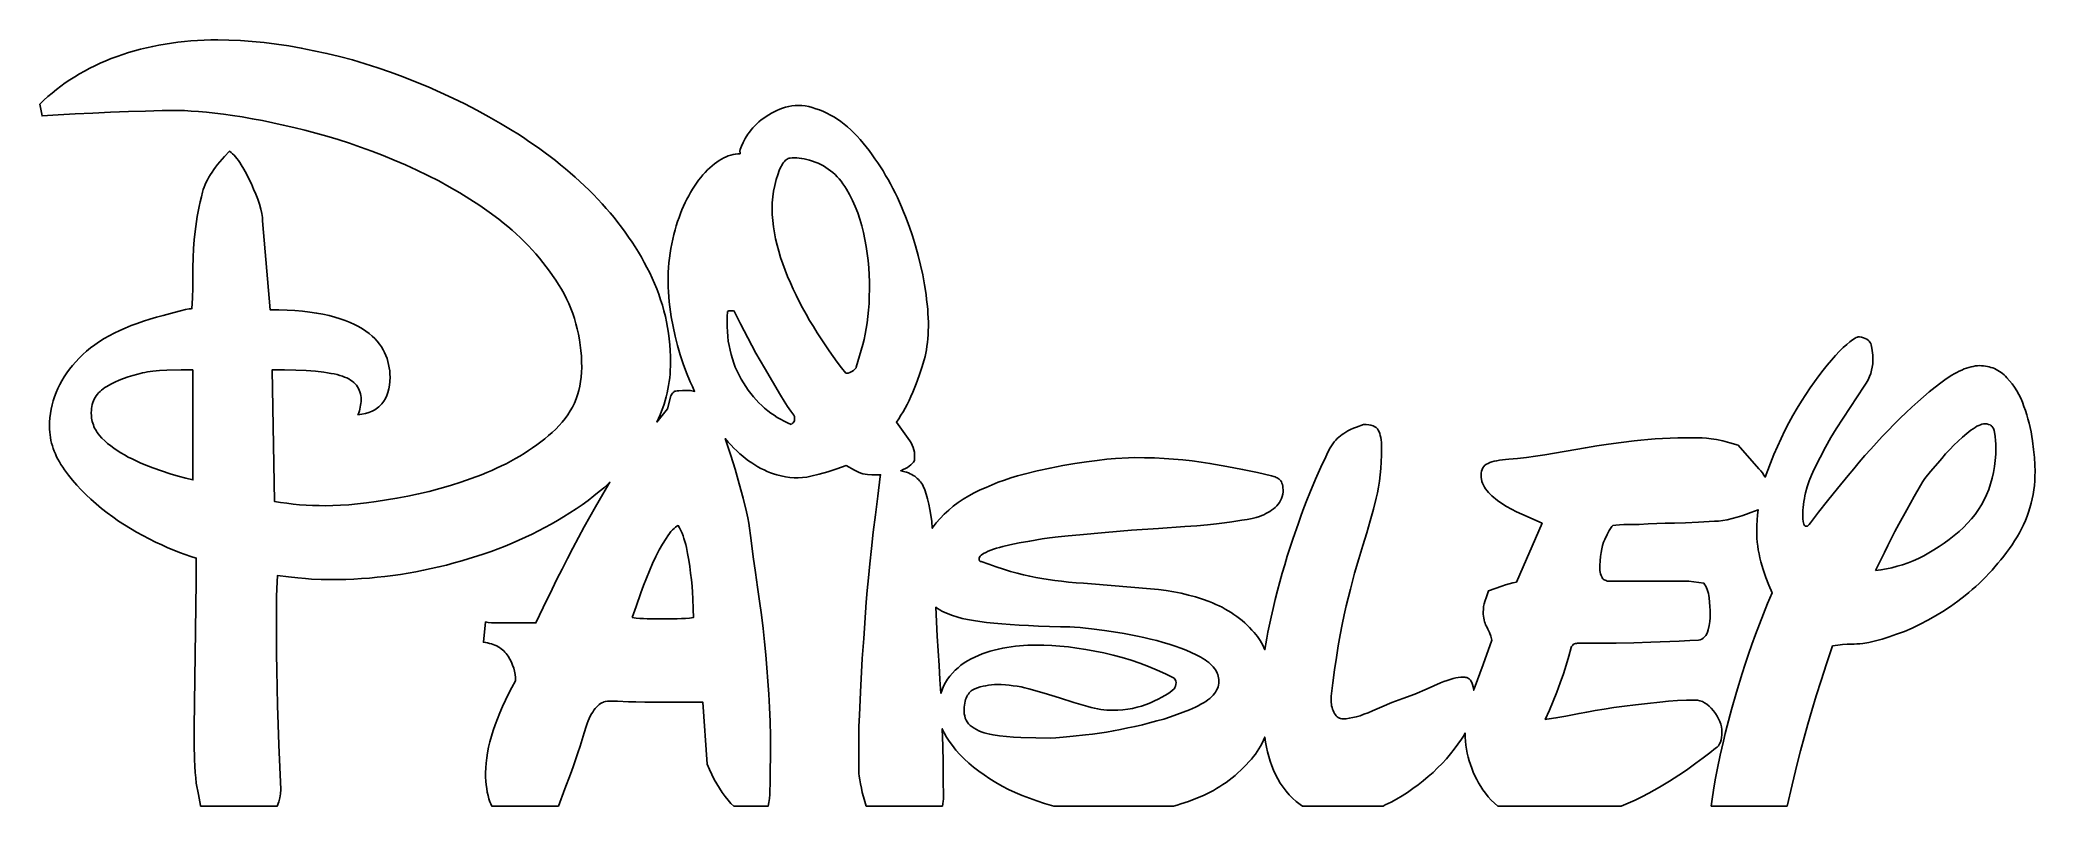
# Model space of a CAD drawing. Extents: x 26 to 199, y 21 to 88.
import ezdxf

# ---------------------------------------------------------------- set-up
doc = ezdxf.new("R2010")
doc.units = 0
doc.layers.add('CAMADA_1', color=18, linetype='CONTINUOUS')

msp = doc.modelspace()

# ---------------------------------------------------------------- linework, layer by layer
at = {"layer": 'CAMADA_1'}
for points in [[(39.58, 21.47), (39.57, 21.51), (39.39, 22.47), (39.2, 23.47), (39.16, 23.91), (39.12, 24.4), (39.09, 24.93), (39.06, 25.52), (39.03, 26.82), (39.02, 28.31), (39.2, 40.99), (39.2, 43.04), (38.73, 43.18), (38.25, 43.35), (37.75, 43.53), (37.25, 43.73), (36.73, 43.95), (36.2, 44.19), (35.66, 44.44), (35.1, 44.71), (34.55, 45), (34, 45.3), (33.47, 45.61), (32.95, 45.94), (32.43, 46.27), (31.93, 46.63), (31.44, 46.99), (30.96, 47.37), (30.49, 47.76), (30.04, 48.16), (29.61, 48.56), (29.2, 48.98), (28.8, 49.4), (28.43, 49.83), (28.08, 50.27), (27.74, 50.72), (27.58, 50.95), (27.43, 51.18), (27.3, 51.41), (27.17, 51.64), (27.05, 51.87), (26.95, 52.11), (26.85, 52.34), (26.76, 52.58), (26.69, 52.81), (26.62, 53.05), (26.56, 53.29), (26.52, 53.53), (26.48, 53.77), (26.46, 54.01), (26.44, 54.25), (26.44, 54.5), (26.44, 54.88), (26.47, 55.26), (26.52, 55.63), (26.58, 56), (26.66, 56.37), (26.76, 56.73), (26.87, 57.09), (27.01, 57.44), (27.16, 57.79), (27.33, 58.14), (27.51, 58.48), (27.72, 58.82), (27.94, 59.16), (28.18, 59.49), (28.44, 59.81), (28.72, 60.13), (29.01, 60.45), (29.33, 60.76), (29.66, 61.05), (30.01, 61.34), (30.39, 61.61), (30.78, 61.88), (31.19, 62.14), (31.62, 62.38), (32.07, 62.62), (32.54, 62.85), (33.03, 63.06), (33.53, 63.27), (34.06, 63.47), (34.6, 63.66), (35.17, 63.83), (35.75, 64), (36.33, 64.15), (37.29, 64.42), (37.82, 64.56), (38.26, 64.67), (38.59, 64.73), (38.72, 64.74), (38.83, 64.75), (38.87, 65.67), (38.9, 66.58), (38.92, 67.46), (38.92, 68.34), (38.93, 69.18), (38.97, 69.98), (39.03, 70.74), (39.11, 71.46), (39.16, 71.9), (39.22, 72.34), (39.29, 72.77), (39.37, 73.2), (39.45, 73.63), (39.55, 74.06), (39.65, 74.48), (39.76, 74.9), (39.82, 75.11), (39.9, 75.33), (39.99, 75.54), (40.08, 75.75), (40.19, 75.97), (40.31, 76.19), (40.44, 76.41), (40.58, 76.63), (40.73, 76.85), (40.89, 77.07), (41.06, 77.3), (41.25, 77.53), (41.65, 77.98), (42.09, 78.45), (42.23, 78.35), (42.36, 78.23), (42.5, 78.11), (42.63, 77.97), (42.75, 77.82), (42.88, 77.65), (43, 77.47), (43.12, 77.28), (43.35, 76.88), (43.57, 76.47), (43.79, 76.04), (44, 75.6), (44.2, 75.16), (44.39, 74.72), (44.55, 74.28), (44.7, 73.83), (44.82, 73.41), (44.91, 73.03), (44.96, 72.69), (44.98, 72.53), (44.98, 72.39), (45.63, 64.65), (46.38, 64.65), (47.11, 64.62), (47.79, 64.58), (48.45, 64.53), (49.08, 64.45), (49.67, 64.37), (50.23, 64.26), (50.76, 64.14), (51.26, 64.01), (51.73, 63.87), (52.17, 63.71), (52.59, 63.55), (52.97, 63.37), (53.33, 63.19), (53.67, 63), (53.97, 62.79), (54.25, 62.58), (54.51, 62.36), (54.75, 62.14), (54.96, 61.91), (55.15, 61.67), (55.33, 61.43), (55.47, 61.18), (55.6, 60.93), (55.71, 60.67), (55.81, 60.41), (55.89, 60.15), (55.95, 59.88), (56, 59.61), (56.04, 59.34), (56.06, 59.06), (56.07, 58.78), (56.06, 58.42), (56.02, 58.08), (55.97, 57.76), (55.89, 57.46), (55.8, 57.18), (55.68, 56.93), (55.53, 56.69), (55.45, 56.58), (55.37, 56.48), (55.28, 56.38), (55.18, 56.28), (55.08, 56.2), (54.98, 56.11), (54.75, 55.96), (54.5, 55.83), (54.22, 55.72), (53.93, 55.63), (53.61, 55.57), (53.27, 55.52), (53.34, 55.69), (53.4, 55.85), (53.44, 56.01), (53.48, 56.17), (53.51, 56.34), (53.53, 56.5), (53.55, 56.66), (53.55, 56.83), (53.55, 57.01), (53.53, 57.19), (53.49, 57.35), (53.45, 57.51), (53.39, 57.67), (53.32, 57.81), (53.24, 57.95), (53.14, 58.08), (53.04, 58.21), (52.92, 58.33), (52.78, 58.44), (52.64, 58.54), (52.48, 58.63), (52.3, 58.72), (52.12, 58.8), (51.92, 58.88), (51.71, 58.94), (51.47, 59.01), (51.21, 59.07), (50.93, 59.12), (50.62, 59.17), (50.3, 59.22), (49.58, 59.3), (48.77, 59.36), (47.88, 59.4), (46.89, 59.43), (45.82, 59.44), (46, 47.97), (46.54, 47.89), (47.09, 47.81), (47.64, 47.75), (48.19, 47.69), (48.76, 47.65), (49.32, 47.63), (49.9, 47.61), (50.48, 47.6), (51.1, 47.61), (51.77, 47.64), (52.48, 47.69), (53.24, 47.76), (54.03, 47.86), (54.87, 47.97), (55.75, 48.1), (56.67, 48.25), (57.61, 48.43), (58.55, 48.63), (59.48, 48.85), (60.4, 49.09), (61.32, 49.36), (62.23, 49.65), (63.14, 49.97), (64.04, 50.3), (64.48, 50.48), (64.92, 50.67), (65.34, 50.86), (65.77, 51.06), (66.18, 51.26), (66.58, 51.48), (66.98, 51.7), (67.37, 51.92), (67.75, 52.16), (68.12, 52.4), (68.48, 52.64), (68.84, 52.9), (69.19, 53.16), (69.53, 53.43), (69.86, 53.7), (70.19, 53.98), (70.5, 54.27), (70.79, 54.57), (71.06, 54.88), (71.31, 55.19), (71.54, 55.52), (71.75, 55.85), (71.94, 56.19), (72.11, 56.54), (72.26, 56.89), (72.39, 57.26), (72.5, 57.63), (72.59, 58.01), (72.66, 58.4), (72.71, 58.8), (72.74, 59.21), (72.75, 59.62), (72.74, 60.12), (72.72, 60.61), (72.68, 61.1), (72.62, 61.58), (72.55, 62.05), (72.47, 62.52), (72.36, 62.98), (72.25, 63.43), (72.11, 63.88), (71.97, 64.32), (71.8, 64.76), (71.62, 65.19), (71.43, 65.61), (71.21, 66.03), (70.99, 66.44), (70.74, 66.84), (70.49, 67.24), (70.22, 67.64), (69.95, 68.02), (69.67, 68.4), (69.37, 68.78), (69.07, 69.15), (68.76, 69.51), (68.44, 69.87), (68.11, 70.22), (67.77, 70.57), (67.42, 70.91), (67.06, 71.25), (66.69, 71.58), (66.31, 71.9), (65.92, 72.22), (65.53, 72.53), (64.71, 73.14), (63.88, 73.72), (63.02, 74.29), (62.14, 74.83), (61.23, 75.36), (60.31, 75.87), (59.37, 76.35), (58.4, 76.81), (57.42, 77.26), (56.44, 77.68), (55.46, 78.08), (54.48, 78.46), (53.51, 78.81), (52.53, 79.15), (51.55, 79.46), (50.57, 79.75), (49.6, 80.02), (48.64, 80.27), (47.7, 80.51), (46.77, 80.73), (45.86, 80.93), (44.96, 81.11), (44.08, 81.28), (43.21, 81.43), (42.37, 81.56), (41.57, 81.67), (40.81, 81.77), (40.09, 81.85), (39.41, 81.91), (38.77, 81.95), (38.17, 81.98), (37.62, 81.99), (36.24, 81.98), (34.8, 81.95), (33.3, 81.91), (31.75, 81.85), (30.19, 81.77), (28.67, 81.7), (27.2, 81.61), (25.78, 81.52), (25.6, 82.55), (25.94, 82.88), (26.29, 83.2), (26.66, 83.51), (27.03, 83.82), (27.41, 84.11), (27.81, 84.4), (28.21, 84.67), (28.63, 84.93), (29.05, 85.19), (29.48, 85.43), (29.93, 85.67), (30.38, 85.89), (30.85, 86.11), (31.33, 86.31), (31.81, 86.51), (32.31, 86.69), (32.81, 86.87), (33.32, 87.03), (33.84, 87.18), (34.36, 87.32), (34.88, 87.45), (35.42, 87.57), (35.96, 87.68), (36.5, 87.78), (37.05, 87.86), (37.61, 87.93), (38.17, 88), (38.74, 88.05), (39.31, 88.09), (39.89, 88.11), (40.47, 88.13), (41.07, 88.14), (42.05, 88.12), (43.06, 88.08), (44.08, 88.01), (45.12, 87.9), (46.18, 87.77), (47.25, 87.61), (48.34, 87.42), (49.45, 87.2), (50.57, 86.96), (51.68, 86.69), (52.79, 86.39), (53.9, 86.06), (55.01, 85.71), (56.11, 85.34), (57.21, 84.93), (58.3, 84.5), (59.39, 84.05), (60.47, 83.57), (61.54, 83.08), (62.59, 82.56), (63.63, 82.02), (64.66, 81.45), (65.68, 80.87), (66.69, 80.26), (67.19, 79.95), (67.68, 79.63), (68.16, 79.31), (68.64, 78.99), (69.1, 78.66), (69.57, 78.32), (70.02, 77.98), (70.47, 77.63), (70.9, 77.28), (71.34, 76.92), (71.76, 76.56), (72.18, 76.19), (72.59, 75.82), (72.99, 75.44), (73.39, 75.06), (73.77, 74.67), (74.15, 74.28), (74.52, 73.88), (74.88, 73.48), (75.23, 73.08), (75.57, 72.67), (75.9, 72.25), (76.22, 71.83), (76.53, 71.41), (76.83, 70.98), (77.13, 70.55), (77.41, 70.12), (77.68, 69.67), (77.94, 69.23), (78.19, 68.78), (78.43, 68.33), (78.67, 67.87), (78.89, 67.41), (79.09, 66.94), (79.28, 66.47), (79.46, 66), (79.62, 65.53), (79.77, 65.05), (79.91, 64.57), (80.03, 64.08), (80.13, 63.6), (80.23, 63.1), (80.3, 62.61), (80.37, 62.11), (80.42, 61.61), (80.45, 61.11), (80.48, 60.6), (80.48, 60.09), (80.48, 59.75), (80.46, 59.41), (80.44, 59.07), (80.41, 58.74), (80.37, 58.4), (80.31, 58.07), (80.25, 57.75), (80.18, 57.42), (80.1, 57.09), (80.02, 56.77), (79.92, 56.45), (79.81, 56.13), (79.69, 55.82), (79.57, 55.5), (79.43, 55.19), (79.29, 54.88), (80.23, 56.04), (80.51, 57.15), (80.6, 57.32), (80.65, 57.39), (80.71, 57.45), (80.76, 57.49), (80.81, 57.53), (80.87, 57.56), (80.93, 57.57), (81.05, 57.59), (81.2, 57.61), (81.53, 57.62), (82.09, 57.62), (82.22, 57.62), (82.34, 57.6), (82.46, 57.58), (82.58, 57.55), (82.39, 57.97), (82.2, 58.39), (81.88, 59.16), (81.59, 59.94), (81.33, 60.73), (81.1, 61.54), (80.89, 62.36), (80.7, 63.2), (80.55, 64.04), (80.42, 64.91), (80.37, 65.34), (80.33, 65.77), (80.29, 66.2), (80.27, 66.63), (80.27, 67.05), (80.27, 67.48), (80.28, 67.9), (80.3, 68.32), (80.34, 68.74), (80.38, 69.15), (80.44, 69.57), (80.5, 69.98), (80.58, 70.39), (80.67, 70.8), (80.77, 71.2), (80.88, 71.61), (80.98, 71.97), (81.1, 72.33), (81.22, 72.68), (81.34, 73.02), (81.47, 73.35), (81.61, 73.67), (81.75, 73.98), (81.9, 74.28), (82.06, 74.58), (82.22, 74.86), (82.38, 75.14), (82.56, 75.41), (82.73, 75.67), (82.92, 75.92), (83.11, 76.16), (83.3, 76.39), (83.5, 76.61), (83.7, 76.82), (83.9, 77.01), (84.1, 77.19), (84.3, 77.35), (84.5, 77.5), (84.7, 77.64), (84.91, 77.76), (85.11, 77.87), (85.31, 77.96), (85.51, 78.04), (85.72, 78.11), (85.92, 78.16), (86.13, 78.2), (86.33, 78.22), (86.54, 78.23), (86.55, 78.31), (86.55, 78.35), (86.53, 78.38), (86.52, 78.41), (86.52, 78.46), (86.55, 78.61), (86.6, 78.75), (86.65, 78.9), (86.8, 79.21), (86.98, 79.55), (87.22, 79.93), (87.35, 80.12), (87.49, 80.3), (87.65, 80.49), (87.82, 80.66), (87.99, 80.84), (88.18, 81.01), (88.38, 81.17), (88.59, 81.33), (88.8, 81.48), (89.03, 81.62), (89.26, 81.76), (89.49, 81.88), (89.74, 82), (89.99, 82.1), (90.24, 82.2), (90.5, 82.28), (90.77, 82.35), (91.05, 82.4), (91.33, 82.43), (91.62, 82.44), (91.91, 82.43), (92.21, 82.39), (92.51, 82.33), (92.82, 82.25), (93.14, 82.15), (93.46, 82.04), (93.78, 81.91), (94.09, 81.76), (94.4, 81.6), (94.7, 81.43), (95, 81.23), (95.29, 81.03), (95.59, 80.81), (95.87, 80.57), (96.16, 80.32), (96.44, 80.05), (96.71, 79.77), (96.98, 79.47), (97.25, 79.16), (97.52, 78.83), (97.77, 78.5), (98.03, 78.15), (98.27, 77.8), (98.51, 77.45), (98.75, 77.09), (98.98, 76.73), (99.2, 76.35), (99.42, 75.98), (99.63, 75.6), (99.83, 75.21), (100.03, 74.82), (100.22, 74.42), (100.4, 74.02), (100.58, 73.61), (100.76, 73.19), (100.93, 72.78), (101.24, 71.93), (101.53, 71.08), (101.79, 70.23), (102.03, 69.38), (102.24, 68.53), (102.43, 67.68), (102.58, 66.82), (102.72, 65.97), (102.77, 65.54), (102.82, 65.13), (102.86, 64.72), (102.88, 64.33), (102.9, 63.94), (102.92, 63.56), (102.92, 63.19), (102.91, 62.83), (102.9, 62.48), (102.88, 62.14), (102.84, 61.81), (102.8, 61.49), (102.75, 61.18), (102.7, 60.88), (102.63, 60.58), (102.55, 60.3), (102.35, 59.62), (102.11, 58.92), (101.85, 58.21), (101.56, 57.48), (101.4, 57.12), (101.24, 56.77), (101.07, 56.42), (100.9, 56.09), (100.72, 55.77), (100.53, 55.47), (100.34, 55.17), (100.14, 54.88), (101.32, 53.24), (101.43, 53.06), (101.52, 52.88), (101.6, 52.68), (101.66, 52.47), (101.7, 52.25), (101.72, 52.02), (101.72, 51.78), (101.7, 51.53), (101.62, 51.4), (101.51, 51.27), (101.39, 51.15), (101.25, 51.04), (101.1, 50.94), (100.92, 50.84), (100.73, 50.74), (100.52, 50.65), (100.87, 50.56), (101.03, 50.51), (101.19, 50.45), (101.34, 50.38), (101.48, 50.31), (101.61, 50.24), (101.74, 50.16), (101.85, 50.07), (101.96, 49.98), (102.07, 49.88), (102.16, 49.78), (102.25, 49.67), (102.33, 49.56), (102.4, 49.44), (102.46, 49.31), (102.6, 48.97), (102.74, 48.6), (102.85, 48.19), (102.96, 47.75), (103.06, 47.28), (103.14, 46.77), (103.21, 46.22), (103.26, 45.64), (103.43, 45.88), (103.61, 46.11), (103.95, 46.5), (104.3, 46.86), (104.69, 47.22), (105.09, 47.55), (105.51, 47.87), (105.96, 48.17), (106.43, 48.45), (106.92, 48.72), (107.42, 48.97), (107.94, 49.2), (108.47, 49.43), (109, 49.64), (109.55, 49.83), (110.11, 50.02), (110.67, 50.19), (111.25, 50.35), (112.4, 50.63), (113.52, 50.88), (114.61, 51.1), (115.68, 51.28), (116.68, 51.43), (117.61, 51.55), (118.45, 51.64), (119.22, 51.7), (120.35, 51.77), (120.85, 51.79), (121.72, 51.78), (122.59, 51.76), (123.43, 51.72), (124.26, 51.66), (125.07, 51.59), (125.87, 51.5), (126.65, 51.4), (127.42, 51.28), (128.89, 51.02), (130.27, 50.76), (131.57, 50.48), (132.78, 50.21), (133, 50.15), (133.1, 50.11), (133.19, 50.07), (133.28, 50.02), (133.37, 49.96), (133.45, 49.9), (133.52, 49.84), (133.59, 49.76), (133.64, 49.67), (133.69, 49.56), (133.73, 49.44), (133.76, 49.3), (133.78, 49.15), (133.8, 48.99), (133.8, 48.81), (133.77, 48.61), (133.72, 48.41), (133.66, 48.23), (133.58, 48.05), (133.48, 47.89), (133.37, 47.74), (133.24, 47.59), (133.1, 47.46), (132.95, 47.33), (132.79, 47.22), (132.63, 47.11), (132.46, 47), (132.29, 46.91), (132.11, 46.82), (131.93, 46.74), (131.75, 46.67), (131.44, 46.58), (131.09, 46.49), (130.68, 46.41), (130.21, 46.34), (129.34, 46.21), (128.68, 46.11), (128.01, 46.02), (127.21, 45.93), (126.28, 45.85), (125.23, 45.78), (122.96, 45.63), (120.61, 45.46), (118.3, 45.27), (116.1, 45.08), (115.09, 44.99), (114.21, 44.9), (113.46, 44.8), (112.83, 44.71), (111.74, 44.53), (110.81, 44.36), (110.02, 44.2), (109.39, 44.06), (109.11, 43.98), (108.85, 43.91), (108.6, 43.82), (108.36, 43.73), (108.13, 43.64), (107.92, 43.53), (107.71, 43.43), (107.52, 43.31), (107.44, 43.22), (107.38, 43.13), (107.35, 43.03), (107.34, 42.94), (107.35, 42.86), (107.36, 42.83), (107.38, 42.8), (107.41, 42.78), (107.44, 42.76), (107.52, 42.75), (108.19, 42.51), (108.83, 42.28), (109.46, 42.08), (110.06, 41.89), (110.65, 41.73), (111.21, 41.58), (111.75, 41.46), (112.27, 41.36), (112.8, 41.27), (113.35, 41.18), (113.92, 41.1), (114.51, 41.03), (115.13, 40.96), (115.77, 40.9), (116.43, 40.85), (117.12, 40.8), (122.25, 40.38), (122.94, 40.31), (123.61, 40.22), (124.28, 40.11), (124.92, 39.98), (125.56, 39.83), (126.18, 39.66), (126.78, 39.47), (127.37, 39.26), (127.66, 39.14), (127.94, 39.02), (128.22, 38.89), (128.49, 38.76), (128.75, 38.61), (129.01, 38.46), (129.27, 38.31), (129.51, 38.14), (129.76, 37.97), (129.99, 37.79), (130.22, 37.6), (130.45, 37.41), (130.66, 37.21), (130.88, 37), (131.08, 36.78), (131.28, 36.56), (131.42, 36.39), (131.56, 36.22), (131.68, 36.04), (131.8, 35.86), (131.91, 35.67), (132.02, 35.48), (132.12, 35.27), (132.21, 35.07), (132.29, 35.57), (132.38, 36.08), (132.47, 36.59), (132.58, 37.12), (132.75, 37.9), (132.92, 38.67), (133.11, 39.44), (133.3, 40.21), (133.5, 40.97), (133.72, 41.72), (133.93, 42.47), (134.16, 43.22), (134.64, 44.68), (135.12, 46.09), (135.36, 46.77), (135.61, 47.43), (135.87, 48.08), (136.12, 48.72), (136.62, 49.91), (137.08, 50.96), (137.5, 51.86), (137.7, 52.27), (137.89, 52.63), (138.01, 52.81), (138.13, 52.99), (138.25, 53.15), (138.38, 53.3), (138.51, 53.44), (138.64, 53.57), (138.78, 53.69), (138.92, 53.8), (139.07, 53.9), (139.24, 54.01), (139.44, 54.12), (139.66, 54.23), (139.91, 54.34), (140.17, 54.45), (140.78, 54.68), (141.02, 54.68), (141.25, 54.65), (141.44, 54.61), (141.62, 54.56), (141.77, 54.48), (141.9, 54.4), (142, 54.29), (142.08, 54.17), (142.15, 54.04), (142.21, 53.88), (142.25, 53.71), (142.29, 53.53), (142.32, 53.33), (142.35, 53.11), (142.36, 52.88), (142.36, 52.63), (142.36, 52.01), (142.33, 51.42), (142.3, 50.84), (142.25, 50.28), (142.18, 49.74), (142.1, 49.23), (142.01, 48.73), (141.9, 48.25), (141.65, 47.3), (141.37, 46.3), (141.07, 45.25), (140.73, 44.15), (140.38, 42.99), (140.02, 41.72), (139.66, 40.35), (139.29, 38.89), (139.11, 38.1), (138.93, 37.26), (138.76, 36.36), (138.59, 35.41), (138.43, 34.39), (138.28, 33.32), (138.13, 32.2), (137.98, 31.02), (137.98, 30.64), (137.99, 30.48), (138, 30.33), (138.02, 30.18), (138.05, 30.04), (138.09, 29.9), (138.14, 29.77), (138.2, 29.64), (138.26, 29.52), (138.34, 29.41), (138.42, 29.32), (138.5, 29.24), (138.59, 29.17), (138.69, 29.12), (138.79, 29.09), (138.9, 29.07), (139.01, 29.06), (139.27, 29.07), (139.55, 29.1), (139.85, 29.16), (140.16, 29.23), (140.49, 29.33), (140.83, 29.45), (141.2, 29.59), (141.57, 29.76), (142.38, 30.11), (143.26, 30.47), (144.22, 30.83), (145.25, 31.2), (146.32, 31.68), (147.49, 32.18), (147.78, 32.3), (148.07, 32.4), (148.33, 32.49), (148.58, 32.56), (148.82, 32.62), (149.04, 32.66), (149.25, 32.68), (149.45, 32.69), (149.62, 32.68), (149.7, 32.66), (149.78, 32.64), (149.85, 32.61), (149.92, 32.57), (149.98, 32.53), (150.04, 32.48), (150.09, 32.43), (150.14, 32.36), (150.22, 32.22), (150.29, 32.05), (150.33, 31.85), (150.38, 31.55), (150.42, 31.67), (151.2, 33.78), (151.96, 35.91), (151.86, 36.26), (151.75, 36.58), (151.62, 36.87), (151.49, 37.12), (151.42, 37.24), (151.37, 37.37), (151.32, 37.51), (151.28, 37.66), (151.25, 37.81), (151.23, 37.98), (151.21, 38.15), (151.21, 38.33), (151.22, 38.6), (151.24, 38.84), (151.29, 39.07), (151.35, 39.26), (151.5, 39.68), (151.68, 40.2), (152.25, 40.39), (152.84, 40.61), (153.15, 40.72), (153.46, 40.81), (153.78, 40.89), (154.1, 40.94), (156.33, 46.07), (154.56, 46.86), (154.11, 47.07), (153.67, 47.3), (153.25, 47.54), (152.84, 47.79), (152.46, 48.05), (152.29, 48.19), (152.12, 48.33), (151.96, 48.47), (151.81, 48.61), (151.67, 48.76), (151.54, 48.91), (151.42, 49.06), (151.31, 49.22), (151.22, 49.38), (151.15, 49.55), (151.1, 49.72), (151.06, 49.9), (151.03, 50.07), (151.02, 50.26), (151.03, 50.44), (151.06, 50.6), (151.11, 50.75), (151.17, 50.89), (151.26, 51.01), (151.36, 51.12), (151.49, 51.21), (151.63, 51.28), (151.79, 51.35), (151.97, 51.41), (152.17, 51.47), (152.39, 51.52), (152.62, 51.56), (152.88, 51.6), (153.15, 51.63), (153.45, 51.66), (154.2, 51.72), (154.97, 51.8), (155.76, 51.9), (156.57, 52.03), (160.11, 52.64), (161.09, 52.8), (162.12, 52.95), (163.21, 53.1), (164.35, 53.24), (164.94, 53.31), (165.55, 53.36), (166.17, 53.41), (166.82, 53.45), (167.48, 53.48), (168.16, 53.5), (168.85, 53.52), (169.57, 53.52), (169.9, 53.51), (170.27, 53.5), (170.65, 53.47), (171.06, 53.43), (171.28, 53.4), (171.52, 53.36), (172.06, 53.24), (172.68, 53.08), (173.39, 52.87), (175.2, 50.82), (175.36, 50.64), (175.51, 50.45), (175.64, 50.27), (175.76, 50.09), (175.97, 50.7), (176.2, 51.31), (176.5, 52.05), (176.81, 52.76), (177.14, 53.46), (177.47, 54.15), (177.81, 54.81), (178.17, 55.46), (178.53, 56.09), (178.91, 56.7), (179.29, 57.29), (179.67, 57.86), (180.04, 58.39), (180.42, 58.9), (180.79, 59.39), (181.15, 59.84), (181.52, 60.27), (181.88, 60.68), (182.23, 61.04), (182.55, 61.36), (182.85, 61.64), (183.12, 61.87), (183.36, 62.05), (183.58, 62.18), (183.67, 62.23), (183.77, 62.27), (183.85, 62.3), (183.93, 62.31), (184.12, 62.27), (184.3, 62.22), (184.45, 62.16), (184.59, 62.09), (184.7, 62.01), (184.8, 61.92), (184.87, 61.82), (184.93, 61.72), (184.97, 61.6), (185.01, 61.46), (185.04, 61.3), (185.07, 61.12), (185.11, 60.71), (185.12, 60.23), (185.11, 59.95), (185.07, 59.67), (185.01, 59.4), (184.93, 59.12), (184.83, 58.84), (184.7, 58.56), (184.55, 58.28), (184.37, 58), (181.92, 54.28), (181.7, 53.92), (181.47, 53.54), (181, 52.71), (180.52, 51.79), (180.02, 50.79), (179.79, 50.27), (179.59, 49.76), (179.41, 49.24), (179.27, 48.73), (179.21, 48.47), (179.16, 48.22), (179.12, 47.96), (179.08, 47.71), (179.06, 47.46), (179.04, 47.21), (179.03, 46.95), (179.02, 46.7), (179.03, 46.47), (179.06, 46.22), (179.08, 46.1), (179.12, 45.99), (179.18, 45.89), (179.24, 45.81), (179.39, 45.81), (179.44, 45.83), (179.5, 45.89), (179.59, 45.98), (179.69, 46.11), (180.4, 47.04), (181.18, 48.03), (182.03, 49.1), (182.96, 50.23), (183.45, 50.82), (183.94, 51.39), (184.43, 51.96), (184.93, 52.52), (185.43, 53.07), (185.94, 53.62), (186.46, 54.16), (186.98, 54.69), (187.49, 55.21), (188.01, 55.71), (188.52, 56.19), (189.03, 56.65), (189.53, 57.09), (190.03, 57.52), (190.53, 57.92), (191.03, 58.3), (191.51, 58.65), (191.98, 58.95), (192.2, 59.08), (192.43, 59.2), (192.64, 59.32), (192.86, 59.41), (193.07, 59.5), (193.27, 59.58), (193.47, 59.64), (193.67, 59.69), (193.86, 59.73), (194.05, 59.76), (194.23, 59.78), (194.41, 59.79), (194.58, 59.78), (194.75, 59.77), (194.92, 59.75), (195.09, 59.72), (195.25, 59.68), (195.4, 59.64), (195.56, 59.59), (195.71, 59.53), (195.86, 59.46), (196, 59.38), (196.14, 59.29), (196.28, 59.2), (196.41, 59.1), (196.54, 58.99), (196.66, 58.87), (196.79, 58.74), (197.02, 58.48), (197.24, 58.2), (197.45, 57.91), (197.64, 57.6), (197.82, 57.28), (197.99, 56.95), (198.14, 56.61), (198.27, 56.25), (198.4, 55.89), (198.52, 55.52), (198.62, 55.15), (198.72, 54.78), (198.81, 54.4), (198.89, 54.02), (198.96, 53.63), (199.02, 53.24), (199.11, 52.49), (199.18, 51.79), (199.23, 51.15), (199.24, 50.57), (199.23, 50.16), (199.21, 49.76), (199.18, 49.36), (199.13, 48.97), (199.07, 48.57), (198.99, 48.19), (198.9, 47.81), (198.79, 47.43), (198.68, 47.05), (198.54, 46.68), (198.4, 46.32), (198.24, 45.95), (198.06, 45.6), (197.87, 45.24), (197.67, 44.89), (197.46, 44.55), (197.23, 44.21), (197, 43.87), (196.76, 43.54), (196.52, 43.22), (196.27, 42.9), (196.01, 42.59), (195.75, 42.28), (195.49, 41.98), (195.21, 41.69), (194.94, 41.4), (194.65, 41.12), (194.36, 40.84), (194.07, 40.57), (193.76, 40.3), (193.46, 40.04), (193.14, 39.79), (192.51, 39.3), (191.87, 38.84), (191.22, 38.41), (190.56, 38.01), (189.9, 37.63), (189.23, 37.28), (188.55, 36.96), (187.87, 36.67), (187.19, 36.41), (186.55, 36.18), (185.93, 35.99), (185.34, 35.83), (184.78, 35.71), (184.24, 35.62), (183.99, 35.59), (183.74, 35.57), (183.49, 35.56), (183.26, 35.55), (182.88, 35.54), (182.48, 35.52), (182.06, 35.47), (181.62, 35.4), (181.09, 33.85), (180.61, 32.4), (180.18, 31.05), (179.8, 29.79), (179.46, 28.6), (179.13, 27.42), (178.83, 26.27), (178.54, 25.15), (178.09, 23.32), (177.66, 21.47), (171.06, 21.47), (171.14, 22.08), (171.25, 22.84), (171.4, 23.75), (171.6, 24.77), (171.83, 25.89), (172.11, 27.12), (172.26, 27.77), (172.43, 28.44), (172.81, 29.87), (173.25, 31.38), (173.74, 32.99), (174.01, 33.82), (174.3, 34.67), (174.6, 35.53), (174.91, 36.4), (175.25, 37.28), (175.6, 38.18), (175.96, 39.09), (176.35, 40.01), (176.06, 40.68), (175.81, 41.36), (175.58, 42.04), (175.38, 42.73), (175.29, 43.07), (175.22, 43.41), (175.15, 43.75), (175.1, 44.09), (175.06, 44.43), (175.03, 44.77), (175.01, 45.1), (175.01, 45.44), (175.01, 45.89), (175.04, 46.35), (175.07, 46.8), (175.13, 47.25), (174.83, 47.12), (174.51, 47), (174.12, 46.86), (173.73, 46.73), (173.31, 46.6), (172.88, 46.49), (172.45, 46.38), (172.05, 46.31), (171.68, 46.27), (171.34, 46.25), (169.96, 46.17), (168.82, 46.11), (167.87, 46.08), (167.05, 46.07), (166.31, 46.05), (165.56, 46.02), (164.77, 45.98), (163.88, 45.97), (163.45, 45.97), (163.07, 45.95), (162.75, 45.92), (162.49, 45.88), (162.41, 45.8), (162.34, 45.7), (162.17, 45.44), (161.99, 45.09), (161.79, 44.67), (161.69, 44.42), (161.6, 44.15), (161.53, 43.85), (161.47, 43.53), (161.43, 43.18), (161.39, 42.8), (161.37, 42.4), (161.37, 41.97), (161.38, 41.82), (161.41, 41.67), (161.47, 41.52), (161.55, 41.36), (161.6, 41.28), (161.66, 41.22), (161.73, 41.16), (161.81, 41.12), (161.9, 41.08), (161.99, 41.05), (162.09, 41.04), (162.21, 41.03), (169.1, 41.03), (170.41, 40.85), (170.49, 40.73), (170.57, 40.59), (170.65, 40.45), (170.71, 40.3), (170.76, 40.14), (170.81, 39.97), (170.84, 39.78), (170.87, 39.59), (170.91, 39.2), (170.94, 38.83), (170.96, 38.48), (170.96, 38.15), (170.95, 37.85), (170.92, 37.53), (170.86, 37.18), (170.78, 36.79), (170.72, 36.61), (170.66, 36.44), (170.57, 36.3), (170.48, 36.18), (170.36, 36.08), (170.24, 36), (170.1, 35.94), (169.94, 35.91), (169.19, 35.86), (168.25, 35.82), (165.79, 35.72), (164.33, 35.68), (162.78, 35.65), (161.14, 35.64), (159.41, 35.63), (159.32, 35.62), (159.24, 35.61), (159.16, 35.58), (159.08, 35.54), (159.02, 35.48), (158.96, 35.42), (158.9, 35.34), (158.85, 35.26), (158.65, 34.51), (158.43, 33.74), (158.19, 32.97), (157.92, 32.18), (157.63, 31.39), (157.31, 30.6), (156.98, 29.81), (156.61, 29.01), (156.74, 29.02), (156.94, 29.05), (157.53, 29.14), (158.41, 29.3), (159.55, 29.53), (160.22, 29.65), (160.95, 29.78), (161.74, 29.9), (162.59, 30.03), (163.5, 30.15), (164.47, 30.27), (165.5, 30.39), (166.59, 30.5), (167.34, 30.59), (168.12, 30.64), (168.9, 30.68), (169.66, 30.69), (169.87, 30.68), (170.07, 30.63), (170.28, 30.56), (170.48, 30.46), (170.67, 30.33), (170.87, 30.17), (171.06, 29.98), (171.24, 29.76), (171.42, 29.53), (171.57, 29.29), (171.7, 29.06), (171.8, 28.83), (171.88, 28.59), (171.94, 28.36), (171.98, 28.13), (171.99, 27.9), (171.98, 27.65), (171.95, 27.42), (171.91, 27.22), (171.85, 27.03), (171.77, 26.87), (171.68, 26.72), (171.56, 26.6), (171.43, 26.5), (170.93, 26.1), (170.36, 25.67), (169.72, 25.2), (169.01, 24.68), (168.63, 24.41), (168.24, 24.15), (167.83, 23.88), (167.41, 23.62), (166.98, 23.36), (166.54, 23.1), (166.08, 22.84), (165.61, 22.58), (165.02, 22.28), (164.43, 21.99), (163.82, 21.72), (163.21, 21.46), (152.49, 21.46), (152.19, 21.71), (151.91, 21.98), (151.64, 22.27), (151.4, 22.58), (151.19, 22.88), (150.99, 23.18), (150.81, 23.49), (150.64, 23.79), (150.48, 24.11), (150.34, 24.42), (150.21, 24.75), (150.09, 25.07), (149.99, 25.4), (149.9, 25.73), (149.82, 26.07), (149.76, 26.41), (149.71, 26.76), (149.67, 27.11), (149.64, 27.46), (149.63, 27.82), (149.48, 27.56), (149.31, 27.29), (149.01, 26.85), (148.69, 26.42), (148.35, 26), (148, 25.59), (147.63, 25.18), (147.24, 24.79), (146.84, 24.4), (146.42, 24.03), (145.98, 23.66), (145.54, 23.31), (145.08, 22.98), (144.62, 22.66), (144.15, 22.36), (143.67, 22.08), (143.19, 21.81), (142.69, 21.56), (142.5, 21.46), (135.49, 21.46), (135.28, 21.6), (134.94, 21.87), (134.62, 22.15), (134.33, 22.45), (134.05, 22.77), (133.79, 23.1), (133.55, 23.46), (133.34, 23.83), (133.14, 24.21), (132.97, 24.59), (132.82, 24.97), (132.68, 25.37), (132.55, 25.77), (132.44, 26.18), (132.34, 26.6), (132.26, 27.03), (132.19, 27.47), (132.08, 27.2), (131.96, 26.94), (131.83, 26.69), (131.69, 26.45), (131.55, 26.21), (131.39, 25.99), (131.22, 25.77), (131.05, 25.56), (130.82, 25.3), (130.59, 25.05), (130.35, 24.81), (130.11, 24.58), (129.86, 24.35), (129.61, 24.13), (129.35, 23.92), (129.09, 23.72), (128.83, 23.53), (128.56, 23.34), (128.29, 23.16), (128.01, 22.99), (127.73, 22.83), (127.44, 22.68), (127.15, 22.53), (126.86, 22.39), (126.2, 22.11), (125.55, 21.86), (124.89, 21.65), (124.57, 21.55), (124.25, 21.46), (113.83, 21.46), (113.42, 21.57), (113.02, 21.69), (112.35, 21.91), (111.71, 22.14), (111.09, 22.39), (110.48, 22.65), (109.9, 22.92), (109.33, 23.21), (108.79, 23.52), (108.27, 23.84), (107.77, 24.17), (107.3, 24.51), (106.85, 24.85), (106.43, 25.21), (106.03, 25.58), (105.66, 25.95), (105.32, 26.33), (105.01, 26.73), (104.73, 27.1), (104.5, 27.47), (104.3, 27.84), (104.13, 28.19), (104.17, 26.71), (104.21, 25.23), (104.22, 23.75), (104.23, 22.29), (104.23, 22.08), (104.21, 21.88), (104.19, 21.67), (104.15, 21.47), (97.51, 21.46), (97.38, 21.87), (97.27, 22.26), (97.17, 22.65), (97.09, 23.03), (97.01, 23.41), (96.95, 23.76), (96.9, 24.06), (96.88, 24.31), (96.87, 24.52), (96.87, 27.37), (96.88, 28.4), (96.92, 29.37), (97.01, 31.37), (97.15, 34.31), (97.29, 36.04), (97.52, 39.2), (97.6, 40.22), (97.7, 41.33), (97.82, 42.55), (97.96, 43.87), (98.13, 45.29), (98.31, 46.81), (98.51, 48.43), (98.73, 50.15), (98.76, 50.29), (98.39, 50.28), (98.01, 50.3), (97.61, 50.33), (97.21, 50.39), (97.03, 50.44), (96.85, 50.51), (96.66, 50.6), (96.48, 50.69), (95.76, 51.09), (94.96, 50.8), (94.18, 50.56), (93.43, 50.35), (92.69, 50.17), (92.33, 50.1), (91.97, 50.06), (91.6, 50.04), (91.23, 50.04), (90.86, 50.07), (90.48, 50.12), (90.1, 50.19), (89.72, 50.29), (89.45, 50.38), (89.17, 50.47), (88.89, 50.58), (88.62, 50.71), (88.35, 50.84), (88.08, 50.99), (87.81, 51.15), (87.55, 51.32), (87.28, 51.51), (87.02, 51.7), (86.76, 51.91), (86.51, 52.13), (86.25, 52.37), (86, 52.61), (85.75, 52.87), (85.5, 53.14), (85.24, 53.44), (85.35, 53.1), (85.73, 51.98), (86.1, 50.77), (86.46, 49.51), (86.8, 48.26), (87.09, 47.08), (87.21, 46.55), (87.31, 46.07), (87.5, 44.57), (87.68, 43.14), (87.87, 41.79), (88.06, 40.52), (88.23, 39.3), (88.39, 38.1), (88.54, 36.92), (88.66, 35.77), (88.77, 34.63), (88.87, 33.49), (88.96, 32.34), (89.03, 31.2), (89.1, 30.04), (89.14, 28.82), (89.17, 27.54), (89.17, 26.22), (89.16, 24.16), (89.15, 23.4), (89.13, 22.82), (89.11, 22.46), (89.08, 22.12), (89.04, 21.79), (88.99, 21.47), (86, 21.46), (85.74, 21.7), (85.49, 21.98), (85.23, 22.3), (84.98, 22.64), (84.74, 23.01), (84.5, 23.39), (84.28, 23.79), (84.07, 24.21), (83.87, 24.64), (83.68, 25.1), (83.3, 30.5), (80.32, 30.5), (78.24, 30.52), (77.45, 30.53), (76.83, 30.55), (75.88, 30.59), (75.2, 30.6), (74.99, 30.59), (74.82, 30.57), (74.71, 30.54), (74.67, 30.53), (74.64, 30.5), (74.51, 30.45), (74.39, 30.38), (74.27, 30.3), (74.15, 30.2), (74.03, 30.08), (73.92, 29.96), (73.81, 29.81), (73.71, 29.65), (73.6, 29.48), (73.5, 29.29), (73.4, 29.09), (73.31, 28.87), (73.22, 28.64), (73.13, 28.39), (72.96, 27.85), (72.79, 27.27), (72.61, 26.69), (72.42, 26.09), (72.22, 25.48), (72, 24.87), (71.77, 24.24), (71.28, 22.96), (70.72, 21.47), (64.92, 21.47), (64.83, 21.65), (64.76, 21.84), (64.67, 22.1), (64.6, 22.38), (64.53, 22.67), (64.48, 22.98), (64.44, 23.3), (64.41, 23.64), (64.39, 23.99), (64.39, 24.35), (64.4, 24.78), (64.43, 25.21), (64.48, 25.66), (64.55, 26.11), (64.64, 26.58), (64.75, 27.05), (64.89, 27.54), (65.04, 28.03), (65.21, 28.54), (65.41, 29.06), (65.62, 29.58), (65.86, 30.12), (66.11, 30.67), (66.39, 31.22), (66.68, 31.79), (67, 32.37), (66.99, 32.65), (66.96, 32.92), (66.91, 33.19), (66.83, 33.46), (66.74, 33.73), (66.63, 33.99), (66.5, 34.25), (66.34, 34.51), (66.26, 34.64), (66.17, 34.75), (66.07, 34.87), (65.97, 34.97), (65.86, 35.07), (65.74, 35.16), (65.61, 35.25), (65.48, 35.33), (65.35, 35.4), (65.2, 35.46), (65.05, 35.52), (64.89, 35.58), (64.73, 35.62), (64.56, 35.66), (64.38, 35.7), (64.2, 35.72), (64.39, 37.49), (64.61, 37.45), (64.9, 37.42), (65.26, 37.41), (65.69, 37.4), (68.77, 37.4), (69.4, 38.74), (70.17, 40.34), (70.59, 41.21), (71.04, 42.09), (71.5, 43), (71.98, 43.92), (72.47, 44.85), (72.96, 45.75), (73.45, 46.64), (73.94, 47.51), (74.58, 48.62), (75.2, 49.64), (74.75, 49.23), (74.28, 48.84), (73.8, 48.45), (73.3, 48.07), (72.79, 47.69), (72.26, 47.33), (71.72, 46.97), (71.16, 46.62), (70.64, 46.31), (70.1, 46), (69.55, 45.7), (69, 45.41), (68.43, 45.13), (67.86, 44.86), (67.28, 44.6), (66.69, 44.34), (66.09, 44.09), (65.49, 43.86), (64.87, 43.63), (64.25, 43.41), (63.61, 43.2), (62.97, 43), (62.32, 42.8), (61.66, 42.62), (60.99, 42.44), (60.33, 42.28), (59.66, 42.13), (58.99, 41.98), (58.32, 41.85), (57.65, 41.74), (56.98, 41.63), (56.3, 41.53), (55.62, 41.45), (54.95, 41.38), (54.27, 41.31), (53.59, 41.26), (52.91, 41.22), (52.22, 41.19), (51.54, 41.18), (50.85, 41.17), (50.07, 41.18), (49.22, 41.22), (48.7, 41.26), (48.04, 41.32), (47.24, 41.42), (46.28, 41.54), (46.24, 40.97), (46.21, 40.36), (46.2, 39.71), (46.19, 39.03), (46.19, 36.05), (46.2, 34.7), (46.21, 33.29), (46.24, 31.79), (46.28, 30.22), (46.34, 28.56), (46.4, 26.79), (46.56, 22.91), (46.53, 22.54), (46.47, 22.17), (46.38, 21.82), (46.26, 21.46)], [(95.73, 59.14), (95.78, 59.13), (95.83, 59.13), (95.95, 59.15), (96.1, 59.2), (96.26, 59.28), (96.41, 59.38), (96.53, 59.47), (96.61, 59.56), (96.64, 59.61), (96.65, 59.65), (97.22, 61.62), (97.33, 62.06), (97.43, 62.52), (97.52, 63.01), (97.6, 63.52), (97.66, 64.06), (97.72, 64.62), (97.76, 65.21), (97.78, 65.82), (97.79, 66.45), (97.79, 67.07), (97.77, 67.69), (97.73, 68.31), (97.67, 68.93), (97.6, 69.54), (97.51, 70.16), (97.4, 70.78), (97.27, 71.38), (97.13, 71.97), (96.96, 72.54), (96.77, 73.1), (96.55, 73.64), (96.32, 74.16), (96.07, 74.67), (95.79, 75.16), (95.64, 75.39), (95.49, 75.62), (95.33, 75.83), (95.16, 76.04), (94.98, 76.23), (94.8, 76.41), (94.61, 76.59), (94.41, 76.75), (94.21, 76.9), (94, 77.04), (93.78, 77.17), (93.56, 77.29), (93.32, 77.4), (93.08, 77.5), (92.84, 77.59), (92.58, 77.67), (92.34, 77.74), (92.11, 77.79), (91.88, 77.83), (91.67, 77.86), (91.46, 77.88), (91.26, 77.88), (91.07, 77.88), (90.89, 77.86), (90.81, 77.84), (90.72, 77.81), (90.64, 77.77), (90.55, 77.71), (90.47, 77.64), (90.39, 77.55), (90.31, 77.46), (90.24, 77.35), (90.16, 77.22), (90.09, 77.08), (89.95, 76.77), (89.81, 76.4), (89.68, 75.98), (89.55, 75.48), (89.45, 74.98), (89.38, 74.48), (89.34, 73.97), (89.32, 73.45), (89.33, 72.94), (89.37, 72.41), (89.43, 71.88), (89.52, 71.35), (89.63, 70.82), (89.75, 70.28), (89.9, 69.74), (90.06, 69.2), (90.25, 68.65), (90.45, 68.11), (90.67, 67.56), (90.91, 67.01), (91.16, 66.46), (91.42, 65.91), (91.69, 65.36), (91.98, 64.82), (92.28, 64.27), (92.59, 63.73), (92.91, 63.19), (93.25, 62.65), (93.58, 62.12), (93.93, 61.6), (94.28, 61.09), (94.63, 60.59), (94.99, 60.1), (95.36, 59.61)], [(90.97, 54.68), (91.08, 54.75), (91.16, 54.82), (91.22, 54.9), (91.26, 54.99), (91.28, 55.12), (91.28, 55.25), (91.26, 55.37), (91.2, 55.49), (90.95, 55.83), (90.67, 56.23), (90.37, 56.7), (90.05, 57.22), (88.65, 59.61), (88.28, 60.25), (87.91, 60.89), (87.56, 61.54), (87.21, 62.2), (86.56, 63.43), (86.03, 64.52), (85.94, 64.55), (85.8, 64.57), (85.68, 64.57), (85.56, 64.55), (85.44, 64.49), (85.41, 64.05), (85.4, 63.61), (85.41, 63.18), (85.43, 62.75), (85.46, 62.34), (85.51, 61.93), (85.58, 61.53), (85.66, 61.14), (85.75, 60.75), (85.86, 60.38), (85.98, 60.01), (86.12, 59.65), (86.27, 59.3), (86.44, 58.95), (86.62, 58.62), (86.82, 58.29), (87.03, 57.97), (87.24, 57.66), (87.46, 57.37), (87.69, 57.09), (87.93, 56.82), (88.17, 56.56), (88.42, 56.32), (88.67, 56.09), (88.94, 55.87), (89.21, 55.66), (89.49, 55.47), (89.77, 55.29), (90.06, 55.12), (90.36, 54.96), (90.66, 54.81)], [(38.92, 59.44), (37.89, 59.42), (36.64, 59.39), (36, 59.36), (35.44, 59.31), (34.95, 59.24), (34.74, 59.2), (34.54, 59.16), (34.11, 59.06), (33.68, 58.94), (33.27, 58.82), (32.88, 58.68), (32.49, 58.53), (32.12, 58.36), (31.77, 58.18), (31.42, 57.99), (31.26, 57.89), (31.1, 57.78), (30.96, 57.67), (30.83, 57.55), (30.71, 57.43), (30.6, 57.3), (30.5, 57.16), (30.41, 57.02), (30.33, 56.88), (30.26, 56.73), (30.2, 56.57), (30.15, 56.41), (30.12, 56.24), (30.09, 56.07), (30.08, 55.89), (30.07, 55.71), (30.08, 55.39), (30.1, 55.23), (30.13, 55.08), (30.16, 54.93), (30.2, 54.78), (30.25, 54.64), (30.3, 54.5), (30.36, 54.36), (30.43, 54.22), (30.51, 54.09), (30.59, 53.96), (30.69, 53.83), (30.78, 53.71), (31, 53.47), (31.24, 53.24), (31.49, 53.02), (31.76, 52.81), (32.04, 52.6), (32.33, 52.4), (32.64, 52.21), (32.95, 52.02), (33.28, 51.84), (33.63, 51.67), (33.97, 51.5), (34.32, 51.34), (34.68, 51.19), (35.05, 51.04), (35.42, 50.9), (36.17, 50.63), (36.92, 50.39), (37.63, 50.18), (38.3, 49.99), (38.92, 49.84)], [(185.34, 41.95), (185.82, 42.01), (186.3, 42.1), (186.77, 42.2), (187.24, 42.33), (187.71, 42.47), (188.18, 42.64), (188.64, 42.82), (189.09, 43.02), (189.55, 43.25), (190, 43.49), (190.44, 43.75), (190.89, 44.04), (191.33, 44.34), (191.76, 44.66), (192.2, 45), (192.62, 45.36), (193.01, 45.72), (193.37, 46.08), (193.71, 46.46), (194.02, 46.85), (194.31, 47.26), (194.57, 47.68), (194.81, 48.11), (195.02, 48.56), (195.21, 49.02), (195.37, 49.5), (195.51, 49.99), (195.62, 50.49), (195.71, 51.01), (195.77, 51.54), (195.81, 52.09), (195.82, 52.65), (195.81, 52.96), (195.79, 53.28), (195.76, 53.63), (195.71, 53.99), (195.67, 54.16), (195.61, 54.31), (195.54, 54.44), (195.49, 54.5), (195.44, 54.54), (195.38, 54.59), (195.32, 54.63), (195.19, 54.68), (195.03, 54.72), (194.85, 54.73), (194.74, 54.72), (194.61, 54.7), (194.48, 54.65), (194.33, 54.59), (194.18, 54.51), (194.02, 54.42), (193.85, 54.3), (193.66, 54.17), (193.29, 53.88), (192.92, 53.57), (192.55, 53.23), (192.18, 52.87), (191.81, 52.5), (191.45, 52.11), (191.11, 51.72), (190.77, 51.31), (190.15, 50.57), (189.65, 49.97), (189.48, 49.71), (189.27, 49.36), (188.72, 48.41), (188.07, 47.25), (187.38, 46), (187.04, 45.36), (186.71, 44.73), (186.41, 44.13), (186.12, 43.54)], [(77.15, 37.87), (77.48, 37.82), (77.81, 37.8), (78.13, 37.78), (78.46, 37.77), (81.07, 37.77), (81.43, 37.78), (81.79, 37.8), (82.13, 37.82), (82.47, 37.87), (82.45, 38.61), (82.42, 39.54), (82.39, 40.06), (82.35, 40.6), (82.3, 41.16), (82.23, 41.73), (82.16, 42.31), (82.07, 42.87), (81.97, 43.43), (81.86, 43.97), (81.8, 44.23), (81.73, 44.49), (81.65, 44.74), (81.57, 44.98), (81.48, 45.22), (81.38, 45.45), (81.27, 45.67), (81.16, 45.88), (81.04, 45.82), (80.92, 45.74), (80.79, 45.63), (80.66, 45.51), (80.52, 45.36), (80.38, 45.18), (80.24, 44.98), (80.09, 44.76), (79.79, 44.27), (79.5, 43.75), (79.21, 43.18), (78.92, 42.57), (78.65, 41.94), (78.39, 41.3), (78.14, 40.66), (77.9, 40.01), (77.48, 38.82)], [(104, 31.25), (104.11, 31.59), (104.24, 31.91), (104.4, 32.22), (104.59, 32.5), (104.79, 32.78), (105.01, 33.03), (105.25, 33.28), (105.5, 33.5), (105.76, 33.72), (106.04, 33.92), (106.33, 34.1), (106.64, 34.27), (106.96, 34.43), (107.28, 34.58), (107.61, 34.71), (107.95, 34.83), (108.3, 34.94), (108.66, 35.04), (109.02, 35.13), (109.39, 35.21), (109.76, 35.27), (110.13, 35.33), (110.49, 35.38), (110.85, 35.41), (111.21, 35.45), (111.57, 35.47), (111.92, 35.48), (112.27, 35.48), (112.96, 35.47), (113.66, 35.44), (114.37, 35.39), (115.11, 35.31), (115.85, 35.21), (116.62, 35.09), (117.4, 34.95), (118.19, 34.79), (118.99, 34.6), (119.78, 34.39), (120.56, 34.15), (121.33, 33.89), (122.08, 33.6), (122.83, 33.29), (123.57, 32.96), (124.3, 32.6), (124.38, 32.5), (124.44, 32.41), (124.47, 32.32), (124.48, 32.22), (124.47, 32.05), (124.44, 31.9), (124.41, 31.83), (124.38, 31.77), (124.34, 31.71), (124.3, 31.66), (124.14, 31.52), (123.96, 31.38), (123.75, 31.23), (123.5, 31.08), (123.23, 30.93), (122.93, 30.77), (122.6, 30.61), (122.25, 30.45), (121.87, 30.3), (121.48, 30.17), (121.09, 30.06), (120.68, 29.96), (120.27, 29.89), (119.85, 29.84), (119.42, 29.81), (118.98, 29.8), (118.73, 29.81), (118.46, 29.82), (118.2, 29.85), (117.92, 29.88), (117.65, 29.93), (117.37, 29.98), (117.08, 30.05), (116.79, 30.13), (115.59, 30.48), (114.32, 30.87), (113.01, 31.28), (111.67, 31.66), (111.33, 31.75), (110.99, 31.83), (110.65, 31.89), (110.31, 31.94), (109.96, 31.98), (109.62, 32.01), (109.27, 32.03), (108.92, 32.04), (108.67, 32.03), (108.41, 32.01), (108.16, 31.98), (107.92, 31.94), (107.68, 31.89), (107.44, 31.83), (107.2, 31.75), (106.96, 31.66), (106.85, 31.61), (106.74, 31.55), (106.65, 31.48), (106.56, 31.4), (106.47, 31.31), (106.4, 31.21), (106.33, 31.11), (106.26, 30.99), (106.21, 30.86), (106.16, 30.73), (106.12, 30.58), (106.09, 30.42), (106.06, 30.26), (106.05, 30.08), (106.04, 29.9), (106.03, 29.71), (106.04, 29.5), (106.08, 29.31), (106.13, 29.12), (106.21, 28.95), (106.3, 28.79), (106.42, 28.63), (106.57, 28.49), (106.73, 28.36), (106.91, 28.23), (107.11, 28.12), (107.31, 28.02), (107.53, 27.93), (107.77, 27.84), (108.01, 27.77), (108.27, 27.71), (108.55, 27.66), (109.12, 27.57), (109.71, 27.51), (110.33, 27.46), (110.97, 27.42), (112.27, 27.39), (113.58, 27.38), (114.01, 27.4), (114.66, 27.45), (115.53, 27.54), (116.61, 27.66), (117.2, 27.73), (117.81, 27.82), (118.42, 27.91), (119.03, 28.02), (119.65, 28.13), (120.28, 28.26), (120.91, 28.4), (121.55, 28.54), (122.18, 28.7), (122.8, 28.87), (123.4, 29.04), (123.98, 29.23), (124.55, 29.43), (125.1, 29.63), (125.64, 29.85), (126.16, 30.08), (126.41, 30.2), (126.64, 30.32), (126.86, 30.44), (127.06, 30.57), (127.24, 30.7), (127.41, 30.83), (127.56, 30.97), (127.7, 31.11), (127.82, 31.25), (127.92, 31.39), (128.01, 31.54), (128.08, 31.69), (128.14, 31.84), (128.18, 32), (128.2, 32.15), (128.21, 32.32), (128.2, 32.47), (128.18, 32.61), (128.15, 32.76), (128.11, 32.9), (128.05, 33.04), (127.99, 33.18), (127.91, 33.31), (127.81, 33.45), (127.71, 33.58), (127.59, 33.7), (127.46, 33.83), (127.32, 33.95), (127.16, 34.07), (127, 34.19), (126.82, 34.3), (126.63, 34.41), (126.22, 34.63), (125.79, 34.84), (125.35, 35.03), (124.88, 35.22), (124.39, 35.39), (123.88, 35.56), (123.35, 35.71), (122.8, 35.86), (122.24, 35.99), (121.68, 36.12), (121.11, 36.24), (120.54, 36.36), (119.97, 36.47), (119.4, 36.57), (118.82, 36.66), (118.24, 36.74), (117.13, 36.89), (116.61, 36.94), (116.12, 36.99), (115.65, 37.02), (115.22, 37.05), (114.8, 37.06), (114.42, 37.07), (112.51, 37.13), (111.64, 37.17), (110.81, 37.21), (110.03, 37.26), (109.3, 37.31), (108.62, 37.37), (107.99, 37.44), (107.4, 37.52), (106.85, 37.6), (106.34, 37.7), (105.86, 37.8), (105.41, 37.92), (105.01, 38.04), (104.64, 38.18), (104.31, 38.33), (104.1, 38.43), (103.91, 38.54), (103.73, 38.65), (103.57, 38.77), (103.7, 36.24), (103.86, 33.7), (103.93, 32.48)]]:
    msp.add_lwpolyline(points, close=True, dxfattribs=at)

doc.saveas('drawing.dxf')
